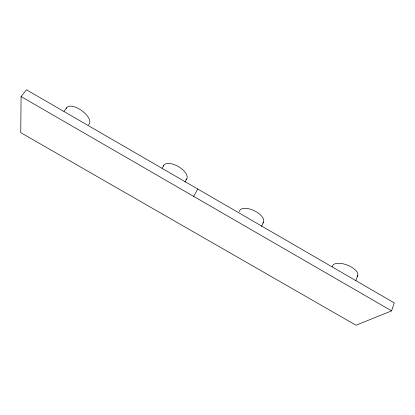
<?xml version="1.0" encoding="UTF-8"?>
<svg xmlns="http://www.w3.org/2000/svg" width="415" height="415" viewBox="0 0 415 415"><rect width="100%" height="100%" fill="white"/><g stroke="black" fill="none" stroke-linecap="round" stroke-linejoin="round"><path stroke-width="0.62" d="M21.082 96.56L20.75 132.655L355.977 325.22L391.61 310.871L394.25 302.888L26.487 89.78L21.082 96.56L391.61 310.871M355.852 280.571L357.797 275.321M261.419 226.491L263.556 222.02M193.67 196.383L197.763 189.027M184.914 182.149L186.766 178.912M162.078 168.194L163.686 165.528M63.993 111.376L66.639 107.801M332.477 266.767A13.451 5.94 21.3 0 1 347.282 265.086A13.451 5.94 21.3 0 1 357.222 276.354M239.424 211.546A13.233 6.235 26.1 0 1 254.354 210.773A13.233 6.235 26.1 0 1 262.861 223.037M163.463 166.119A13.342 6.339 30.6 0 1 178.875 166.872A13.342 6.339 30.6 0 1 185.915 179.84M66.379 108.372A13.887 6.292 35.8 0 1 82.035 110.847A13.887 6.292 35.8 0 1 88.39 124.671"/></g></svg>
